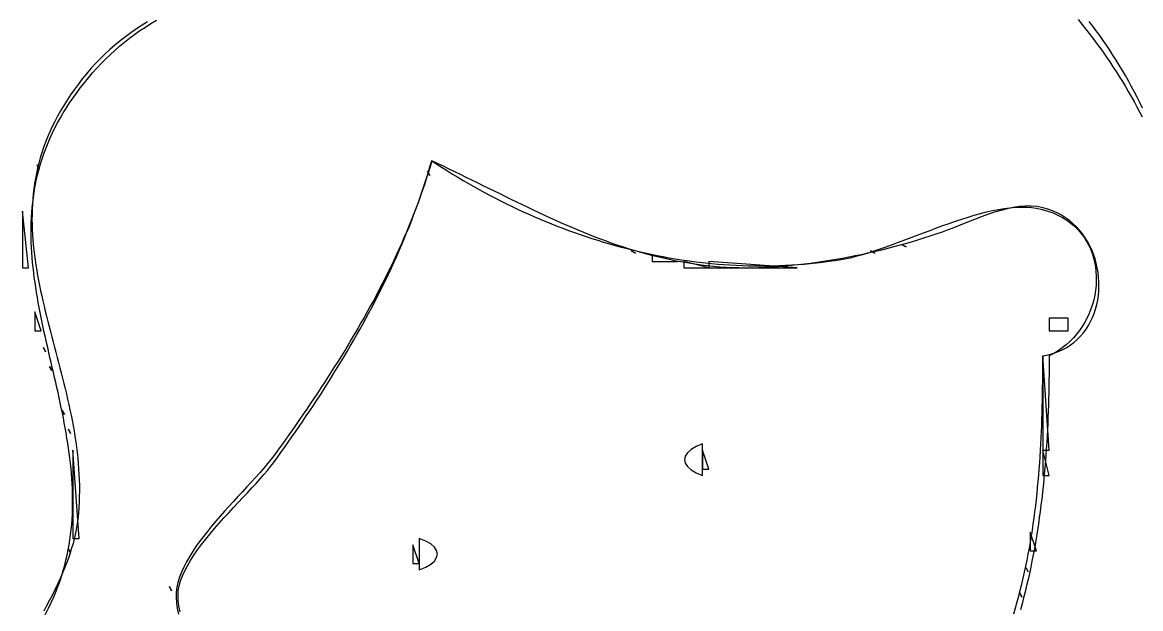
# Model space of a CAD drawing. Extents: x 0 to 1391, y 0 to 1579.
# Drawn here: x 334 to 511.5, y 541.8 to 635 of the extents above; entities that cross this region are included whole.
import ezdxf

# ---------------------------------------------------------------- set-up
doc = ezdxf.new("R2010")
doc.units = 0
for name, color, linetype in [('C133', 133, 'CONTINUOUS'), ('C141', 141, 'CONTINUOUS'), ('C143', 143, 'CONTINUOUS'), ('C151', 151, 'CONTINUOUS'), ('C153', 153, 'CONTINUOUS'), ('C21', 21, 'CONTINUOUS'), ('C23', 23, 'CONTINUOUS'), ('C232', 232, 'CONTINUOUS'), ('C25', 25, 'CONTINUOUS'), ('C251', 251, 'CONTINUOUS'), ('C27', 27, 'CONTINUOUS'), ('C33', 33, 'CONTINUOUS'), ('C35', 35, 'CONTINUOUS'), ('C43', 43, 'CONTINUOUS'), ('C59', 59, 'CONTINUOUS')]:
    doc.layers.add(name, color=color, linetype=linetype)

msp = doc.modelspace()

# ---------------------------------------------------------------- linework, layer by layer
at = {"layer": 'C133'}
for points in [[(337.3333, 583.3333), (337.6667, 582.6667), (337.3333, 583.3333)], [(340.3333, 573.3333), (340.6667, 572.6667), (340.3333, 573.3333)], [(342, 567), (342, 553), (343, 553), (342, 567)]]:
    msp.add_lwpolyline(points, dxfattribs=at)
at = {"layer": 'C141'}
for points in [[(337.6323, 540.8544), (338.1637, 541.8888), (338.6867, 543), (339.0443, 543.8194), (339.3786, 544.6382), (339.6901, 545.4564), (339.9791, 546.274), (340.2463, 547.091), (340.4921, 547.9073), (340.7172, 548.7231), (340.9219, 549.5382), (341.1069, 550.3528), (341.2725, 551.1668), (341.4194, 551.9802), (341.5481, 552.7931), (341.6591, 553.6054), (341.7528, 554.4172), (341.8299, 555.2284), (341.8907, 556.0391), (341.9359, 556.8493), (341.966, 557.659), (341.9814, 558.4681), (341.9827, 559.2767), (341.9705, 560.0849), (341.9451, 560.8926), (341.9072, 561.6997), (341.8572, 562.5065), (341.7957, 563.3127), (341.7231, 564.1185), (341.6401, 564.9238), (341.5471, 565.7287), (341.4446, 566.5332), (341.3331, 567.3372), (341.2133, 568.1408), (341.0854, 568.944), (340.9502, 569.7468), (340.8081, 570.5492), (340.6596, 571.3512), (340.5053, 572.1528), (340.3456, 572.9541), (340.1811, 573.7549), (340.0122, 574.5555), (339.8396, 575.3556), (339.6637, 576.1554), (339.485, 576.9549), (339.3041, 577.7541), (339.1214, 578.5529), (338.9376, 579.3514), (338.753, 580.1496), (338.5682, 580.9475), (338.3838, 581.7451), (338.2002, 582.5424), (338.018, 583.3394), (337.8376, 584.1362), (337.6597, 584.9327), (337.4846, 585.7289), (337.313, 586.5249), (337.1453, 587.3207), (336.9821, 588.1162), (336.8239, 588.9115), (336.6711, 589.7066), (336.5244, 590.5014), (336.3841, 591.2961), (336.2509, 592.0906), (336.1253, 592.8848), (336.0077, 593.6789), (335.8987, 594.4728), (335.7988, 595.2666), (335.7086, 596.0601), (335.6284, 596.8536), (335.5589, 597.6469), (335.5006, 598.44), (335.4539, 599.233), (335.4195, 600.0259), (335.3977, 600.8187), (335.3892, 601.6114), (335.3944, 602.404), (335.4139, 603.1964), (335.4482, 603.9888), (335.4977, 604.7811), (335.5631, 605.5734), (335.6447, 606.3656), (335.7432, 607.1577), (335.8591, 607.9498), (335.9928, 608.7418), (336.145, 609.5338), (336.316, 610.3258), (336.5064, 611.1177), (336.7168, 611.9097), (336.9476, 612.7016), (337.1994, 613.4936), (337.4727, 614.2855), (337.7679, 615.0775), (338.0857, 615.8695), (338.4265, 616.6616), (338.7909, 617.4536), (339.1793, 618.2458), (339.5922, 619.0379), (340.0303, 619.8302), (340.494, 620.6225), (340.9838, 621.4149), (341.5003, 622.2074), (342.0439, 623), (342.6305, 623.8161), (343.2347, 624.6203), (343.8562, 625.4118), (344.495, 626.1899), (345.1509, 626.9539), (345.8237, 627.7031), (346.5135, 628.4367), (347.22, 629.154), (347.9432, 629.8543), (348.6829, 630.5368), (349.439, 631.2009), (350.2114, 631.8457), (351, 632.4707), (351.8198, 633.0848), (352.6626, 633.6798), (353.5269, 634.2548), (354.411, 634.8087), (355.3135, 635.3408)], [(501.6286, 635.4353), (502.2154, 634.7097), (502.7945, 633.9786), (503.3657, 633.2421), (503.929, 632.5003), (504.4842, 631.7531), (505.0313, 631.0008), (505.5702, 630.2434), (506.1007, 629.481), (506.6229, 628.7137), (507.1366, 627.9416), (507.6417, 627.1647), (508.1381, 626.3831), (508.6258, 625.597), (509.1046, 624.8063), (509.5745, 624.0113), (510.0353, 623.212), (510.487, 622.4084), (510.9296, 621.6007), (511.3628, 620.7889), (511.7866, 619.9731)]]:
    msp.add_lwpolyline(points, dxfattribs=at)
at = {"layer": 'C143'}
msp.add_lwpolyline([(338.3333, 580.3333), (338.6667, 579.6667), (338.3333, 580.3333)], dxfattribs=at)
at = {"layer": 'C151'}
msp.add_lwpolyline([(334, 605), (334, 596), (335, 596), (334, 605)], dxfattribs=at)
at = {"layer": 'C153'}
msp.add_lwpolyline([(341.3333, 551.3333), (341.6667, 550.6667), (341.3333, 551.3333)], dxfattribs=at)
at = {"layer": 'C21'}
for points in [[(399, 613), (398.7194, 612.0388), (398.4282, 611.0808), (398.1265, 610.1258), (397.8146, 609.1738), (397.4927, 608.2249), (397.1609, 607.279), (396.8194, 606.3362), (396.4684, 605.3963), (396.1082, 604.4595), (395.7388, 603.5258), (395.3606, 602.595), (394.9737, 601.6673), (394.5782, 600.7426), (394.1744, 599.8209), (393.7625, 598.9022), (393.3427, 597.9866), (392.9151, 597.0739), (392.48, 596.1642), (392.0376, 595.2576), (391.5879, 594.3539), (391.1313, 593.4532), (390.6679, 592.5555), (390.198, 591.6608), (389.7216, 590.7691), (389.2391, 589.8803), (388.7505, 588.9946), (388.2562, 588.1118), (387.7562, 587.232), (387.2508, 586.3551), (386.7401, 585.4812), (386.2244, 584.6103), (385.7039, 583.7424), (385.1787, 582.8773), (384.6491, 582.0153), (384.1152, 581.1562), (383.5772, 580.3), (383.0353, 579.4468), (382.4897, 578.5966), (381.9407, 577.7492), (381.3883, 576.9048), (380.8328, 576.0634), (380.2744, 575.2248), (379.7133, 574.3892), (379.1497, 573.5565), (378.5837, 572.7268), (378.0155, 571.8999), (377.4455, 571.076), (376.8736, 570.255), (376.3002, 569.4369), (375.7254, 568.6217), (375.1494, 567.8094), (374.5725, 567), (374.06, 566.3053), (373.5106, 565.6005), (372.9279, 564.8859), (372.3156, 564.162), (371.6776, 563.4292), (371.0175, 562.6881), (370.3392, 561.9391), (369.6462, 561.1826), (368.9425, 560.4191), (368.2317, 559.6491), (367.5176, 558.873), (366.8039, 558.0912), (366.0944, 557.3043), (365.3928, 556.5126), (364.7029, 555.7167), (364.0283, 554.917), (363.373, 554.1139), (362.7405, 553.308), (362.1346, 552.4996), (361.5591, 551.6892), (361.0177, 550.8774), (360.5142, 550.0644), (360.0524, 549.2509), (359.6358, 548.4372), (359.2684, 547.6239), (358.9538, 546.8113), (358.6959, 546), (358.5259, 545.2334), (358.4355, 544.4343), (358.4199, 543.6058), (358.4747, 542.7509), (358.5953, 541.8728), (358.7772, 540.9746)], [(453, 596.0894), (451.935, 596.0262), (450.8791, 595.983), (449.8321, 595.9593), (448.7936, 595.9547), (447.7635, 595.9688), (446.7416, 596.0012), (445.7276, 596.0516), (444.7213, 596.1195), (443.7223, 596.2045), (442.7306, 596.3062), (441.7459, 596.4242), (440.7679, 596.5582), (439.7964, 596.7076), (438.8311, 596.8722), (437.8719, 597.0515), (436.9184, 597.2451), (435.9706, 597.4526), (435.028, 597.6737), (434.0906, 597.9078), (433.158, 598.1547), (432.23, 598.4138), (431.3064, 598.6849), (430.387, 598.9675), (429.4714, 599.2612), (428.5596, 599.5656), (427.6512, 599.8804), (426.746, 600.205), (425.8438, 600.5391), (424.9444, 600.8824), (424.0474, 601.2344), (423.1528, 601.5946), (422.2601, 601.9628), (421.3693, 602.3385), (420.4801, 602.7213), (419.5921, 603.1108), (418.7053, 603.5066), (417.8194, 603.9084), (416.9341, 604.3156), (416.0492, 604.7279), (415.1644, 605.145), (414.2796, 605.5663), (413.3945, 605.9916), (412.5089, 606.4203), (411.6224, 606.8522), (410.735, 607.2867), (409.8463, 607.7236), (408.9562, 608.1624), (408.0643, 608.6027), (407.1705, 609.044), (406.2745, 609.4861), (405.3761, 609.9285), (404.4751, 610.3708), (403.5711, 610.8125), (402.6641, 611.2534), (401.7536, 611.693), (400.8396, 612.1309), (399.9218, 612.5667), (399, 613)], [(491.3847, 541.0145), (491.6625, 541.9564), (491.9293, 542.8995), (492.1851, 543.8438), (492.4304, 544.7893), (492.6652, 545.7361), (492.8898, 546.6842), (493.1044, 547.6336), (493.3092, 548.5844), (493.5044, 549.5367), (493.6903, 550.4904), (493.8671, 551.4456), (494.035, 552.4023), (494.1941, 553.3606), (494.3448, 554.3205), (494.4873, 555.2821), (494.6216, 556.2453), (494.7482, 557.2102), (494.8671, 558.1769), (494.9786, 559.1454), (495.083, 560.1157), (495.1804, 561.0879), (495.271, 562.062), (495.3551, 563.038), (495.4329, 564.016), (495.5046, 564.996), (495.5704, 565.9781), (495.6305, 566.9622), (495.6852, 567.9485), (495.7347, 568.9369), (495.7791, 569.9275), (495.8187, 570.9204), (495.8538, 571.9155), (495.8845, 572.913), (495.911, 573.9128), (495.9336, 574.9149), (495.9525, 575.9195), (495.9679, 576.9266), (495.98, 577.9361), (495.9891, 578.9482), (495.9953, 579.9628), (495.9988, 580.9801), (496, 582), (496.8269, 582.1589), (497.6129, 582.3704), (498.358, 582.6317), (499.0624, 582.9406), (499.7263, 583.2944), (500.3496, 583.6907), (500.9325, 584.1271), (501.4752, 584.601), (501.9777, 585.1099), (502.4402, 585.6514), (502.8628, 586.223), (503.2456, 586.8222), (503.5887, 587.4466), (503.8922, 588.0936), (504.1563, 588.7607), (504.381, 589.4456), (504.5665, 590.1456), (504.7129, 590.8584), (504.8203, 591.5814), (504.8888, 592.3121), (504.9186, 593.0481), (504.9097, 593.7869), (504.8623, 594.5261), (504.7765, 595.263), (504.6523, 595.9953), (504.49, 596.7205), (504.2896, 597.436), (504.0513, 598.1394), (503.7751, 598.8283), (503.4612, 599.5), (503.1097, 600.1523), (502.7206, 600.7825), (502.2943, 601.3882), (501.8306, 601.9669), (501.3298, 602.5161), (500.792, 603.0333), (500.2172, 603.5162), (499.6057, 603.9621), (498.9574, 604.3686), (498.2726, 604.7332), (497.5514, 605.0534), (496.7938, 605.3268), (496, 605.5509), (495.0987, 605.7204), (494.1749, 605.7995), (493.2322, 605.7964), (492.274, 605.7192), (491.3038, 605.5759), (490.3251, 605.3747), (489.3415, 605.1236), (488.3563, 604.8308), (487.3732, 604.5045), (486.3955, 604.1526), (485.4269, 603.7833), (484.4708, 603.4047), (483.5306, 603.0249), (482.61, 602.652), (481.7123, 602.2941), (480.8411, 601.9594), (480, 601.6559)], [(480, 601.6558), (479.0273, 601.3245), (478.0526, 601.0024), (477.0758, 600.6897), (476.0969, 600.3862), (475.1159, 600.092), (474.1328, 599.8073), (473.1476, 599.5321), (472.1603, 599.2663), (471.1709, 599.0101), (470.1794, 598.7635), (469.1858, 598.5266), (468.19, 598.2994), (467.1922, 598.0819), (466.1922, 597.8742), (465.1902, 597.6764), (464.186, 597.4885), (463.1797, 597.3106), (462.1713, 597.1426), (461.1607, 596.9847), (460.1481, 596.8369), (459.1333, 596.6993), (458.1164, 596.5718), (457.0974, 596.4547), (456.0762, 596.3478), (455.0529, 596.2513), (454.0275, 596.1651), (453, 596.0895)]]:
    msp.add_lwpolyline(points, dxfattribs=at)
at = {"layer": 'C23'}
msp.add_lwpolyline([(468.6667, 598.6667), (469.3333, 598.3333), (468.6667, 598.6667)], dxfattribs=at)
at = {"layer": 'C232'}
msp.add_lwpolyline([(497, 588), (497, 586), (500, 586), (500, 588), (497, 588)], dxfattribs=at)
at = {"layer": 'C25'}
msp.add_lwpolyline([(443, 597), (443, 596), (457, 596), (443, 597)], dxfattribs=at)
at = {"layer": 'C251'}
for points in [[(336.3333, 612.3333), (336.6667, 611.6667), (336.3333, 612.3333)], [(336, 589), (336, 586), (337, 586), (336, 589)], [(341.3333, 570.3333), (341.6667, 569.6667), (341.3333, 570.3333)]]:
    msp.add_lwpolyline(points, dxfattribs=at)
at = {"layer": 'C27'}
for points in [[(353.8854, 635.0612), (353, 634.5316), (352.0965, 633.954), (351.2134, 633.3498), (350.3507, 632.7199), (349.5086, 632.0647), (348.6869, 631.3851), (347.886, 630.6816), (347.1057, 629.9551), (346.3462, 629.2061), (345.6076, 628.4353), (344.8899, 627.6434), (344.1933, 626.8311), (343.5177, 625.9992), (342.8615, 625.1488), (342.2383, 624.3009), (341.6475, 623.4554), (341.0885, 622.6121), (340.5605, 621.7711), (340.0631, 620.9322), (339.5955, 620.0954), (339.157, 619.2605), (338.7472, 618.4276), (338.3652, 617.5966), (338.0106, 616.7673), (337.6826, 615.9398), (337.3806, 615.1138), (337.104, 614.2895), (336.8521, 613.4666), (336.6244, 612.6451), (336.4201, 611.825), (336.2386, 611.0062), (336.0794, 610.1885), (335.9417, 609.372), (335.8249, 608.5565), (335.7284, 607.742), (335.6515, 606.9284), (335.5936, 606.1156), (335.5542, 605.3035), (335.5324, 604.4922), (335.5278, 603.6815), (335.5396, 602.8713), (335.5672, 602.0616), (335.6101, 601.2522), (335.6674, 600.4432), (335.7387, 599.6344), (335.8233, 598.8258), (335.9205, 598.0173), (336.0297, 597.2088), (336.1503, 596.4003), (336.2816, 595.5917), (336.423, 594.7828), (336.5739, 593.9737), (336.7336, 593.1643), (336.9015, 592.3544), (337.0769, 591.544), (337.2592, 590.7331), (337.4478, 589.9216), (337.642, 589.1094), (337.8412, 588.2963), (338.0448, 587.4825), (338.2522, 586.6677), (338.4626, 585.8519), (338.6754, 585.035), (338.8901, 584.217), (339.1059, 583.3978), (339.3223, 582.5773), (339.5386, 581.7554), (339.7542, 580.9321), (339.9683, 580.1073), (340.1805, 579.2809), (340.3901, 578.4528), (340.5963, 577.6231), (340.7987, 576.7915), (340.9964, 575.958), (341.189, 575.1226), (341.3758, 574.2852), (341.5561, 573.4457), (341.7293, 572.604), (341.8948, 571.7601), (342.0519, 570.9138), (342.1999, 570.0652), (342.3384, 569.2141), (342.4665, 568.3605), (342.5837, 567.5043), (342.6894, 566.6454), (342.7828, 565.7838), (342.8635, 564.9193), (342.9306, 564.0519), (342.9837, 563.1816), (343.022, 562.3082), (343.0449, 561.4317), (343.0518, 560.552), (343.0421, 559.6691), (343.015, 558.7828), (342.9701, 557.8931), (342.9066, 557), (342.8062, 556.02), (342.6673, 555.0505), (342.492, 554.0911), (342.2824, 553.1412), (342.0405, 552.2002), (341.7685, 551.2677), (341.4684, 550.3433), (341.1423, 549.4263), (340.7924, 548.5162), (340.4206, 547.6127), (340.0292, 546.7151), (339.6202, 545.8229), (339.1956, 544.9357), (338.7577, 544.0529), (338.3084, 543.1741), (337.8498, 542.2987), (337.3842, 541.4262)], [(511.8278, 621.3718), (511.3969, 622.2553), (510.9572, 623.1296), (510.5089, 623.9945), (510.052, 624.8503), (509.5867, 625.6967), (509.1129, 626.534), (508.6308, 627.362), (508.1404, 628.1808), (507.6419, 628.9905), (507.1352, 629.7909), (506.6205, 630.5823), (506.0979, 631.3644), (505.5674, 632.1375), (505.0291, 632.9014), (504.483, 633.6562), (503.9293, 634.402), (503.3681, 635.1386)], [(373.8479, 565), (374.4416, 565.8203), (375.0324, 566.6426), (375.6202, 567.4668), (376.2048, 568.293), (376.7862, 569.1212), (377.3642, 569.9514), (377.9387, 570.7838), (378.5097, 571.6182), (379.077, 572.4549), (379.6404, 573.2937), (380.2, 574.1348), (380.7555, 574.9782), (381.3069, 575.8239), (381.8541, 576.672), (382.3969, 577.5225), (382.9352, 578.3754), (383.469, 579.2309), (383.9981, 580.0889), (384.5224, 580.9494), (385.0418, 581.8126), (385.5562, 582.6784), (386.0654, 583.5469), (386.5694, 584.4181), (387.0681, 585.2921), (387.5614, 586.1689), (388.0491, 587.0486), (388.5311, 587.9312), (389.0073, 588.8167), (389.4776, 589.7051), (389.942, 590.5966), (390.4002, 591.4911), (390.8522, 592.3888), (391.2979, 593.2895), (391.7371, 594.1934), (392.1698, 595.1006), (392.5958, 596.011), (393.015, 596.9247), (393.4274, 597.8417), (393.8328, 598.7621), (394.2311, 599.6859), (394.6221, 600.6131), (395.0059, 601.5439), (395.3822, 602.4782), (395.751, 603.416), (396.1121, 604.3575), (396.4655, 605.3026), (396.811, 606.2514), (397.1485, 607.204), (397.478, 608.1603), (397.7992, 609.1205), (398.1121, 610.0844), (398.4166, 611.0523), (398.7126, 612.0242), (399, 613), (399.8184, 612.4635), (400.6416, 611.9342), (401.4695, 611.4122), (402.3019, 610.8976), (403.1388, 610.3903), (403.9803, 609.8906), (404.826, 609.3985), (405.6762, 608.914), (406.5305, 608.4373), (407.3891, 607.9685), (408.2517, 607.5075), (409.1184, 607.0546), (409.9891, 606.6098), (410.8637, 606.1731), (411.7422, 605.7447), (412.6244, 605.3247), (413.5103, 604.9131), (414.3999, 604.5099), (415.2931, 604.1154), (416.1897, 603.7295), (417.0898, 603.3524), (417.9933, 602.9841), (418.9001, 602.6248), (419.8101, 602.2744), (420.7233, 601.9331), (421.6395, 601.601), (422.5588, 601.2782), (423.4811, 600.9647), (424.4063, 600.6606), (425.3343, 600.366), (426.2651, 600.081), (427.1986, 599.8056), (428.1347, 599.54), (429.0733, 599.2843), (430.0145, 599.0384), (430.958, 598.8026), (431.904, 598.5768), (432.8522, 598.3612), (433.8026, 598.1558), (434.7552, 597.9608), (435.7099, 597.7762), (436.6666, 597.6021), (437.6253, 597.4385), (438.5858, 597.2857), (439.5482, 597.1435), (440.5123, 597.0122), (441.4781, 596.8918), (442.4455, 596.7824), (443.4145, 596.6841), (444.3849, 596.5969), (445.3567, 596.521), (446.3299, 596.4564), (447.3044, 596.4032), (448.28, 596.3615), (449.2569, 596.3314), (450.2347, 596.3129), (451.2136, 596.3062), (452.1935, 596.3113), (453.1742, 596.3283), (454.1557, 596.3573), (455.1379, 596.3983), (456.1208, 596.4515), (457.1043, 596.517), (458.0883, 596.5948), (459.0728, 596.6849), (460.0577, 596.7876), (461.043, 596.9028), (462.0285, 597.0307), (463.0141, 597.1713), (464, 597.3248), (464.8214, 597.4742), (465.6665, 597.6583), (466.5338, 597.8743), (467.4216, 598.1194), (468.3284, 598.3909), (469.2526, 598.686), (470.1926, 599.0019), (471.1469, 599.3358), (472.1137, 599.6851), (473.0917, 600.0468), (474.0791, 600.4184), (475.0744, 600.7969), (476.076, 601.1796), (477.0824, 601.5638), (478.0919, 601.9467), (479.103, 602.3256), (480.1141, 602.6976), (481.1236, 603.0599), (482.1299, 603.41), (483.1315, 603.7448), (484.1268, 604.0618), (485.1141, 604.3581), (486.0919, 604.631), (487.0587, 604.8776), (488.0128, 605.0953), (488.9526, 605.2813), (489.8766, 605.4328), (490.7833, 605.5469), (491.6709, 605.6211), (492.538, 605.6525), (493.3829, 605.6382), (494.2041, 605.5757), (495, 605.4621), (495.9238, 605.266), (496.7981, 605.0193), (497.6231, 604.7243), (498.3993, 604.3834), (499.127, 603.999), (499.8067, 603.5736), (500.4385, 603.1096), (501.0231, 602.6095), (501.5607, 602.0756), (502.0517, 601.5103), (502.4965, 600.9161), (502.8955, 600.2955), (503.249, 599.6508), (503.5575, 598.9844), (503.8213, 598.2988), (504.0408, 597.5964), (504.2163, 596.8797), (504.3483, 596.151), (504.4371, 595.4127), (504.4831, 594.6674), (504.4867, 593.9174), (504.4483, 593.1651), (504.3682, 592.413), (504.2468, 591.6635), (504.0846, 590.919), (503.8818, 590.1819), (503.6388, 589.4546), (503.3561, 588.7397), (503.0341, 588.0394), (502.673, 587.3563), (502.2732, 586.6927), (501.8353, 586.0511), (501.3594, 585.4339), (500.8461, 584.8435), (500.2956, 584.2824), (499.7085, 583.7529), (499.0849, 583.2574), (498.4254, 582.7985), (497.7303, 582.3786), (497, 582), (496.9983, 581.0331), (496.9934, 580.063), (496.9849, 579.09), (496.9728, 578.1141), (496.9569, 577.1356), (496.937, 576.1547), (496.9129, 575.1714), (496.8844, 574.1861), (496.8515, 573.1988), (496.8139, 572.2098), (496.7715, 571.2192), (496.7241, 570.2272), (496.6716, 569.234), (496.6137, 568.2397), (496.5504, 567.2445), (496.4814, 566.2487), (496.4065, 565.2523), (496.3257, 564.2556), (496.2388, 563.2588), (496.1455, 562.2619), (496.0457, 561.2652), (495.9393, 560.2689), (495.8261, 559.2732), (495.7059, 558.2781), (495.5786, 557.284), (495.444, 556.2909), (495.3018, 555.2991), (495.1521, 554.3087), (494.9945, 553.3198), (494.829, 552.3328), (494.6553, 551.3477), (494.4734, 550.3648), (494.2829, 549.3842), (494.0838, 548.406), (493.876, 547.4305), (493.6591, 546.4578), (493.4332, 545.4882), (493.1979, 544.5217), (492.9532, 543.5587), (492.6988, 542.5991), (492.4347, 541.6433)], [(442, 563), (442, 568), (440.9622, 567.584), (440.155, 567.112), (439.5785, 566.598), (439.2325, 566.056), (439.1173, 565.4999), (439.2326, 564.9439), (439.5785, 564.4018), (440.1551, 563.8878), (440.9622, 563.4159), (442, 563)], [(359.057, 541.3504), (358.8643, 542.2604), (358.7457, 543.1451), (358.7083, 544), (358.7583, 544.7292), (358.8956, 545.4802), (359.1144, 546.2508), (359.409, 547.0389), (359.7735, 547.8422), (360.2023, 548.6587), (360.6895, 549.4861), (361.2295, 550.3223), (361.8164, 551.1651), (362.4445, 552.0124), (363.108, 552.8619), (363.8012, 553.7116), (364.5184, 554.5593), (365.2537, 555.4027), (366.0015, 556.2398), (366.7559, 557.0683), (367.5112, 557.8861), (368.2617, 558.6911), (369.0016, 559.4811), (369.7251, 560.2538), (370.4265, 561.0072), (371.1, 561.7391), (371.7399, 562.4473), (372.3404, 563.1297), (372.8957, 563.784), (373.4002, 564.4081), (373.848, 565)]]:
    msp.add_lwpolyline(points, dxfattribs=at)
at = {"layer": 'C33'}
for points in [[(430.6667, 598.6667), (431.3333, 598.3333), (430.6667, 598.6667)], [(439, 597), (439, 596), (443, 596), (439, 597)], [(493.3333, 548.3333), (493.6667, 547.6667), (493.3333, 548.3333)], [(357.3333, 545.3333), (357.6667, 544.6667), (357.3333, 545.3333)]]:
    msp.add_lwpolyline(points, dxfattribs=at)
at = {"layer": 'C35'}
for points in [[(434, 598), (434, 597), (438, 597), (434, 598)], [(442, 567), (442, 564), (443, 564), (442, 567)], [(496, 567), (496, 563), (497, 563), (496, 567)], [(396, 552), (396, 549), (397, 549), (396, 552)], [(492.3333, 544.3333), (492.6667, 543.6667), (492.3333, 544.3333)]]:
    msp.add_lwpolyline(points, dxfattribs=at)
at = {"layer": 'C43'}
for points in [[(398.3333, 611.3333), (398.6667, 610.6667), (398.3333, 611.3333)], [(473.6667, 599.6667), (474.3333, 599.3333), (473.6667, 599.6667)], [(496, 582), (496, 567), (497, 567), (496, 582)], [(494, 554), (494, 551), (495, 551), (494, 554)]]:
    msp.add_lwpolyline(points, dxfattribs=at)
at = {"layer": 'C59'}
msp.add_lwpolyline([(397, 553), (397, 548), (398.0377, 548.4159), (398.8448, 548.8878), (399.4214, 549.4018), (399.7673, 549.9439), (399.8826, 550.4999), (399.7673, 551.056), (399.4214, 551.598), (398.8449, 552.112), (398.0377, 552.584), (397, 553)], dxfattribs=at)

doc.saveas('drawing.dxf')
